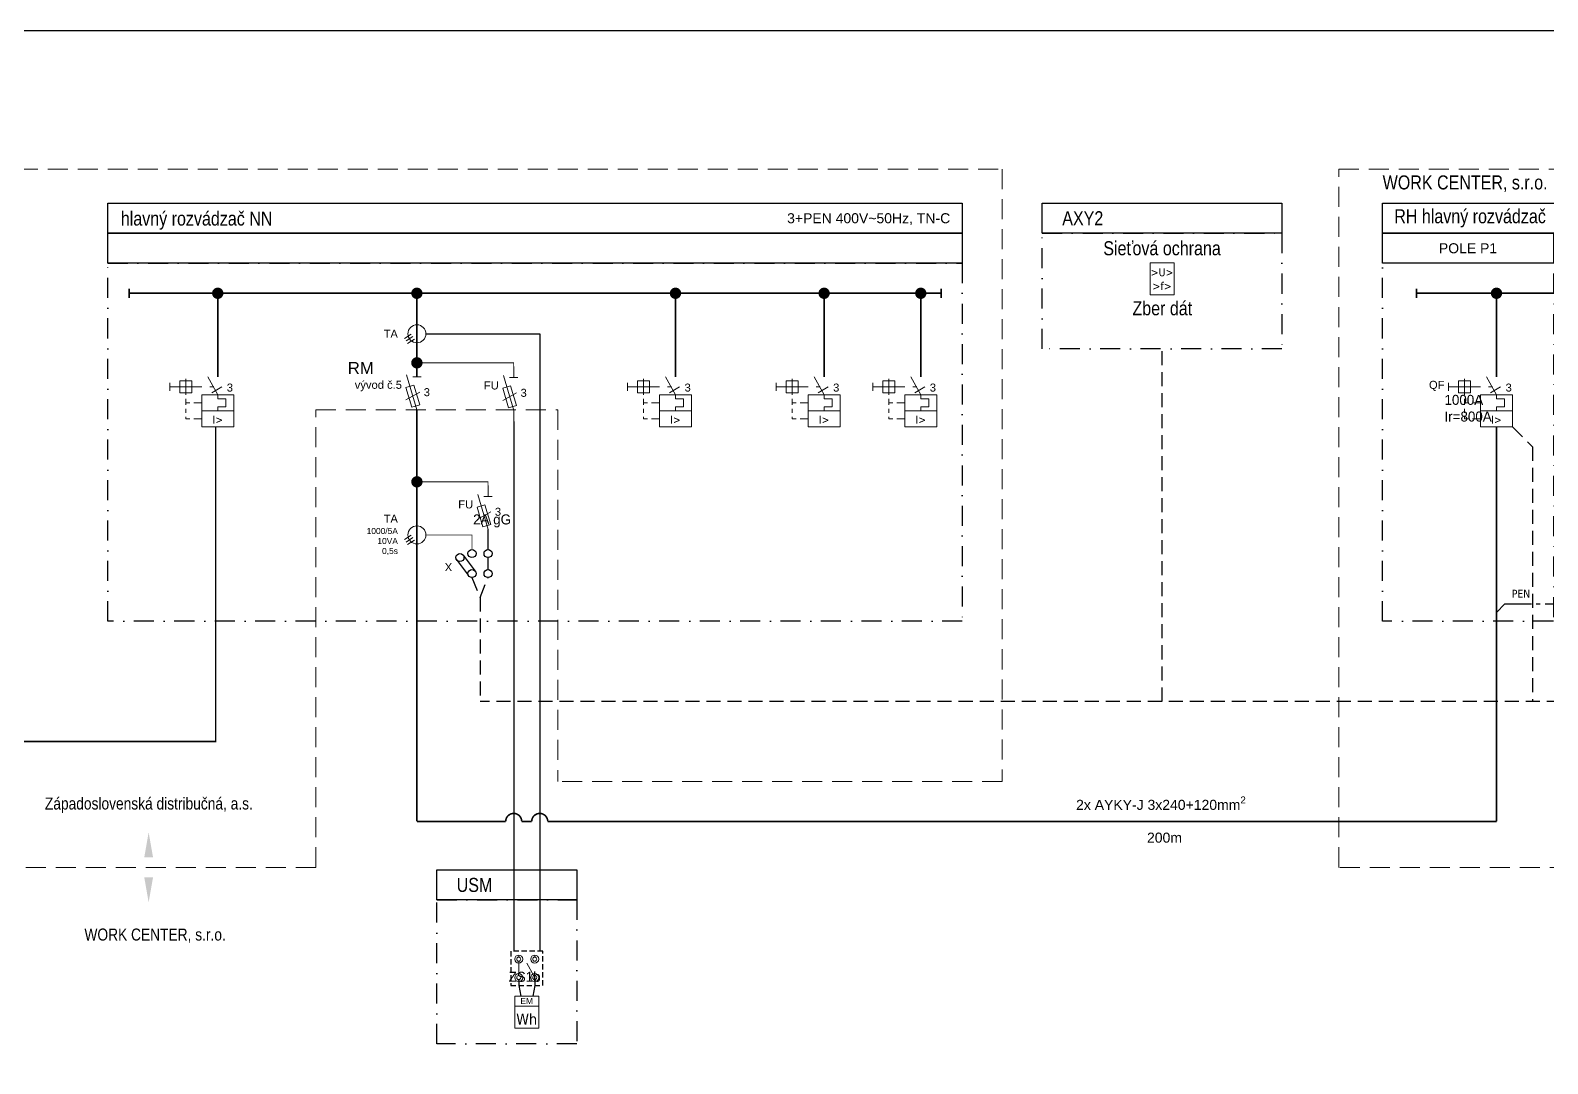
# Model space of a CAD drawing. Header units: millimetres. Extents: x -612 to 6794, y -5043 to 2163.
# Drawn here: x 1982.5 to 2361.7, y 38.4 to 296.6 of the extents above; entities that cross this region are included whole.
import ezdxf
from ezdxf.enums import TextEntityAlignment as Align

# ---------------------------------------------------------------- set-up
doc = ezdxf.new("R2018")
doc.units = ezdxf.units.MM
doc.header["$MEASUREMENT"] = 0
for name, pattern in [('EPL_DASH2', [1, 0.66, -0.34]), ('EPL_DASHLONGDOT', [1, 0.66, -0.12, 0.1, -0.12]), ('ČERCHOVANÁ', [1, 0.5, -0.25, 0, -0.25]), ('ČÁRKOVANÁ', [0.75, 0.5, -0.25])]:
    doc.linetypes.add(name, pattern=pattern)
for name, color, linetype in [('10kV', 34, 'Continuous'), ('22kV', 34, 'Continuous'), ('400V', 7, 'Continuous'), ('EV-Káble', 7, 'Continuous'), ('Kable', 7, 'Continuous'), ('LEGRAND', 7, 'Continuous'), ('Pístroj_OZN', 230, 'Continuous'), ('RS', 40, 'Continuous')]:
    doc.layers.add(name, color=color, linetype=linetype)
doc.layers.add('EPLAN100', color=7, linetype='Continuous', lineweight=50)
doc.layers.add('Prístroj', color=7, linetype='Continuous', lineweight=13)
doc.styles.get("Standard").update_dxf_attribs({"font": 'arial.ttf'})
doc.styles.add('styl2', font='ARIALN.TTF', dxfattribs={"width": 0.85})
doc.styles.add('Tahoma', font='tahoma.ttf')

# ---------------------------------------------------------------- blocks, each defined once
blk = doc.blocks.new('Výkonový istič')
at = {"layer": 'Prístroj', "color": 0, "ltscale": 4}
for p, q in [((0, -3.5), (0, 0)), ((-2.5, -3.5), (0, -8)), ((-12, -5), (-12, -7)), ((-12, -6), (-10.5, -6)), ((-10.5, -6), (-4, -6)), ((-8, -4), (-8, -8)), ((-2, -6), (-1, -6)), ((-1.5, -7.5), (1, -6)), ((-8, -9), (-8, -10)), ((-8, -10), (-7, -10)), ((-8, -10), (-8, -10.5)), ((-6, -10), (-4, -10)), ((-8, -11.5), (-8, -12.5)), ((-8, -13.5), (-8, -14)), ((-7, -14), (-8, -14)), ((-6, -14), (-4, -14))]:
    blk.add_line(p, q, dxfattribs=at)
for points in [[(-9.5, -7.5), (-6.5, -7.5), (-6.5, -4.5), (-9.5, -4.5)], [(-4, -12), (4, -12), (4, -8), (-4, -8)], [(-4, -16), (4, -16), (4, -12), (-4, -12)]]:
    blk.add_lwpolyline(points, close=True, dxfattribs=at)
blk.add_lwpolyline([(0, -8), (0, -9), (2, -9), (2, -11), (0, -11), (0, -12)], dxfattribs=at)
at = {"lineweight": 30, "flags": 104}
blk.add_attdef('POPIS', text='', height=1.8, dxfattribs=at).set_placement((-13, -5), align=Align.TOP_RIGHT)
at = {"color": 0}
blk.add_attdef('POCET_POLOV', (2.26309, -7.17774), '', height=2, dxfattribs=at)
at = {"layer": 'Prístroj', "color": 0, "style": 'Tahoma'}
blk.add_text('I>', height=1.9629, dxfattribs=at).set_placement((0, -14.19629), align=Align.MIDDLE_CENTER)
at = {"layer": 'Pístroj_OZN'}
blk.add_attdef('OZNACENIE', text='', height=2, dxfattribs=at).set_placement((-13, -3.5), align=Align.RIGHT)
blk = doc.blocks.new('VN MTP')
at = {"layer": '10kV', "color": 0, "lineweight": 13}
for p, q in [((-3.13, -1.15), (-1.46, -0.06)), ((-2.72, -1.78), (-1.05, -0.68)), ((-2.31, -2.41), (-0.64, -1.31))]:
    blk.add_line(p, q, dxfattribs=at)
blk.add_circle((0, 0), 2.25, dxfattribs=at)
blk = doc.blocks.new('Poistkový odpojovač')
at = {"layer": 'Prístroj', "color": 0, "linetype": 'Continuous', "ltscale": 4}
for p, q in [((0, 0), (0, -2.75)), ((-2.57, -2.23), (0, -10.97)), ((-1.03, -2.75), (1.03, -2.75)), ((-2.73, -8.51), (0.7, -6.57)), ((0, -10.97), (0, -13.72))]:
    blk.add_line(p, q, dxfattribs=at)
blk.add_lwpolyline([(-1.27, -10.31), (0.71, -9.73), (-0.76, -4.8), (-2.73, -5.38)], close=True, dxfattribs=at)
at = {"lineweight": 30, "flags": 104}
blk.add_attdef('POPIS', text='', height=1.8, dxfattribs=at).set_placement((-3.73, -7.23), align=Align.TOP_RIGHT)
at = {"color": 0}
blk.add_attdef('POCET_POLOV', text='', height=2, dxfattribs=at).set_placement((1.7, -6.57), align=Align.MIDDLE_LEFT)
at = {"layer": 'Pístroj_OZN'}
blk.add_attdef('OZNACENIE', text='', height=2, dxfattribs=at).set_placement((-3.73, -5.73), align=Align.RIGHT)
blk = doc.blocks.new('Elektromer')
at = {"layer": 'Prístroj', "color": 0, "linetype": 'Continuous', "ltscale": 4}
blk.add_line((-3, -3.5), (3, -3.5), dxfattribs=at)
blk.add_lwpolyline([(-3, -9), (3, -9), (3, -1), (-3, -1)], close=True, dxfattribs=at)
at = {"lineweight": 30, "flags": 104}
blk.add_attdef('POPIS', text='', height=1.8, dxfattribs=at).set_placement((-4, -5), align=Align.TOP_RIGHT)
at = {"layer": 'Prístroj', "style": 'Tahoma'}
blk.add_text('Wh', height=2.72625, dxfattribs=at).set_placement((0, -6.772625), align=Align.MIDDLE_CENTER)
at = {"layer": 'Pístroj_OZN'}
blk.add_attdef('OZNACENIE', text='', height=2, dxfattribs=at).set_placement((-4, -3.5), align=Align.RIGHT)
blk = doc.blocks.new('SS2')
at = {"layer": 'Prístroj', "color": 0, "ltscale": 4}
for p, q in [((0, 1), (0, 0.5)), ((0, -4.1), (0, -0.5)), ((0, -5.1), (0, -5.6))]:
    blk.add_line(p, q, dxfattribs=at)
at = {"layer": 'Prístroj', "color": 0}
for centre, radius in [((0, 0), 1), ((0, 0), 0.5), ((0, -4.6), 1), ((0, -4.6), 0.5)]:
    blk.add_circle(centre, radius, dxfattribs=at)
at = {"lineweight": 30, "flags": 104}
blk.add_attdef('POPIS', text='', height=1.8, dxfattribs=at).set_placement((-3.73, -2.93), align=Align.TOP_RIGHT)
at = {"layer": 'Pístroj_OZN'}
blk.add_attdef('OZNACENIE', text='', height=2, dxfattribs=at).set_placement((-3.73, -1.43), align=Align.RIGHT)
blk = doc.blocks.new('SS1')
at = {"layer": 'Prístroj', "color": 0, "ltscale": 4}
for p, q in [((0, 1), (0, 0.5)), ((-0.24, -4.16), (-2, -1)), ((0, -5.1), (0, -5.6))]:
    blk.add_line(p, q, dxfattribs=at)
at = {"layer": 'Prístroj', "color": 0}
for centre, radius in [((0, 0), 1), ((0, 0), 0.5), ((0, -4.6), 1), ((0, -4.6), 0.5)]:
    blk.add_circle(centre, radius, dxfattribs=at)
at = {"lineweight": 30, "flags": 104}
blk.add_attdef('POPIS', text='', height=1.8, dxfattribs=at).set_placement((-3.73, -2.93), align=Align.TOP_RIGHT)
blk.add_attdef('POCET_POLOV', text='', height=1.5).set_placement((1, -2.3), align=Align.MIDDLE_LEFT)
at = {"layer": 'Pístroj_OZN'}
blk.add_attdef('OZNACENIE', text='', height=2, dxfattribs=at).set_placement((-3.73, -1.43), align=Align.RIGHT)

msp = doc.modelspace()

# ---------------------------------------------------------------- linework, layer by layer
msp.add_lwpolyline([(1762.94, 296.6), (2972.08, 296.6), (2972.08, -195.72), (1762.94, -195.72)], close=True)
for points in [[(2081.32, 220.78), (2109.76, 220.78), (2109.76, 196.77)], [(2103.26, 198.89), (2103.26, 196.77)], [(2103.26, 196.77), (2103.3, 66.53)], [(2109.76, 196.77), (2109.76, 196.77), (2109.76, 66.54)], [(2104.51, 58.94), (2104.51, 57.94), (2105.01, 55.33)], [(2108.51, 58.94), (2108.51, 57.94), (2108.01, 55.33)]]:
    msp.add_lwpolyline(points)
at = {"layer": '10kV', "color": 0, "ltscale": 5}
for points in [[(2001.8, 253.41), (2215.35, 253.41), (2215.35, 245.91), (2001.8, 245.91)], [(2001.8, 245.91), (2215.35, 245.91), (2215.35, 238.41), (2001.8, 238.41)], [(2084.01, 86.84), (2119.01, 86.84), (2119.01, 79.34), (2084.01, 79.34)]]:
    msp.add_lwpolyline(points, close=True, dxfattribs=at)
at = {"layer": '10kV', "color": 0, "linetype": 'ČERCHOVANÁ', "ltscale": 10}
for points in [[(2320.36, 245.91), (2363.15, 245.91), (2363.15, 148.95), (2320.36, 148.95)], [(2001.8, 238.41), (2215.35, 238.41), (2215.35, 148.95), (2001.8, 148.95)], [(2084.01, 79.34), (2119.01, 79.34), (2119.01, 43.36), (2084.01, 43.36)]]:
    msp.add_lwpolyline(points, close=True, dxfattribs=at)
at = {"layer": '22kV', "color": 0, "linetype": 'ČERCHOVANÁ', "ltscale": 10}
msp.add_lwpolyline([(2235.35, 245.91), (2295.23, 245.91), (2295.23, 217.01), (2235.35, 217.01)], close=True, dxfattribs=at)
at = {"layer": '22kV', "color": 0, "linetype": 'EPL_DASH2', "ltscale": 2}
msp.add_lwpolyline([(2110.51, 66.54), (2102.51, 66.53), (2102.51, 57.94), (2110.51, 57.94)], close=True, dxfattribs=at)
at = {"layer": '22kV', "color": 251}
for points in [[(2010.94, 89.98), (2012.03, 96.23), (2013.13, 89.98), (2012.03, 96.23)], [(2010.94, 84.98), (2012.03, 78.73), (2013.13, 84.98), (2012.03, 78.73)]]:
    msp.add_solid(points, dxfattribs=at)
at = {"layer": '400V', "color": 230, "ltscale": 5}
msp.add_lwpolyline([(2235.35, 253.41), (2295.23, 253.41), (2295.23, 245.91), (2235.35, 245.91)], close=True, dxfattribs=at)
at = {"layer": '400V', "ltscale": 5}
for points in [[(2320.36, 253.41), (2448.72, 253.41), (2448.72, 245.91), (2320.36, 245.91)], [(2320.36, 245.91), (2363.15, 245.91), (2363.15, 238.41), (2320.36, 238.41)]]:
    msp.add_lwpolyline(points, close=True, dxfattribs=at)
at = {"layer": '400V', "flags": 128}
for points, const_width in [([(2007.17, 229.74), (2007.17, 232.08), (2007.17, 232.08)], 0.4), ([(2210.11, 229.74), (2210.11, 232.08), (2210.11, 232.08)], 0.4), ([(2328.86, 229.74), (2328.86, 232.08), (2328.86, 232.08)], 0.4), ([(2007.17, 230.91), (2210.11, 230.91)], 0.4), ([(2029.3, 210.03), (2029.3, 230.91)], 0.4), ([(2079.07, 210.03), (2079.07, 230.91)], 0.4), ([(2143.69, 210.03), (2143.69, 230.91)], 0.4), ([(2445.51, 230.91), (2328.86, 230.91)], 0.4), ([(2348.87, 210.03), (2348.87, 230.91)], 0.4), ([(2079.07, 213.53), (2103.26, 213.53), (2103.26, 209.86)], 0.2), ([(2079.07, 98.95), (2079.07, 201.8), (2079.07, 201.8)], 0.4), ([(1996.85, 118.95), (2028.78, 118.95), (2028.78, 197.53)], 0.4), ([(2348.87, 98.95), (2348.87, 98.95), (2348.87, 197.53)], 0.4), ([(2079.07, 183.81), (2096.84, 183.81), (2096.84, 180.14)], 0.2), ([(2081.32, 170.54), (2092.84, 170.54), (2092.84, 166.88)], 0.2), ([(1971.48, 118.95), (2028.78, 118.95), (2028.78, 118.95)], 0.4), ([(2079.07, 98.95), (2101.26, 98.95), (2101.26, 98.95)], 0.4), ([(2105.26, 98.95), (2107.76, 98.95), (2107.76, 98.95)], 0.4), ([(2348.87, 98.95), (2111.76, 98.95), (2111.76, 98.95)], 0.4)]:
    msp.add_lwpolyline(points, dxfattribs=dict(at, const_width=const_width))
at = {"layer": '400V', "const_width": 1.29}
for points in [[(2030.07, 230.91, 1), (2028.53, 230.91, 1), (2030.07, 230.91, 0.272597)], [(2079.84, 230.91, 1), (2078.3, 230.91, 1), (2079.84, 230.91, 0.272597)], [(2144.46, 230.91, 1), (2142.92, 230.91, 1), (2144.46, 230.91, 0.272597)], [(2349.64, 230.91, 1), (2348.1, 230.91, 1), (2349.64, 230.91, 0.272597)], [(2349.64, 230.91, 1), (2348.1, 230.91, 1), (2349.64, 230.91, 0.272597)], [(2079.84, 213.53, 1), (2078.3, 213.53, 1), (2079.84, 213.53, 0.272597)], [(2079.84, 183.81, 1), (2078.3, 183.81, 1), (2079.84, 183.81, 0.272597)]]:
    msp.add_lwpolyline(points, format="xyb", dxfattribs=at)
at = {"layer": '400V', "color": 252, "const_width": 1.29}
for points in [[(2181.6, 230.91, 1), (2180.06, 230.91, 1), (2181.6, 230.91, 0.272597)], [(2205.76, 230.91, 1), (2204.22, 230.91, 1), (2205.76, 230.91, 0.272597)]]:
    msp.add_lwpolyline(points, format="xyb", dxfattribs=at)
at = {"layer": '400V', "color": 252, "const_width": 0.4, "flags": 128}
for points in [[(2180.83, 210.03), (2180.83, 230.91)], [(2204.99, 210.03), (2204.99, 230.91)]]:
    msp.add_lwpolyline(points, dxfattribs=at)
at = {"layer": '400V', "const_width": 0.4, "flags": 128}
for points in [[(2101.26, 98.95, -1), (2105.26, 98.95)], [(2101.26, 98.95, -1), (2105.26, 98.95)], [(2107.76, 98.95, -1), (2111.76, 98.95)]]:
    msp.add_lwpolyline(points, format="xyb", dxfattribs=at)
at = {"layer": 'EPLAN100', "color": 94, "linetype": 'EPL_DASHLONGDOT', "lineweight": 30, "ltscale": 10, "true_color": 0x00a800}
msp.add_lwpolyline([(2348.87, 151.16), (2350.99, 153.28), (2439.15, 153.28)], dxfattribs=at)
at = {"layer": 'EV-Káble'}
msp.add_line((2096.84, 166.88), (2096.84, 171.91), dxfattribs=at)
at = {"layer": 'EV-Káble', "color": 230}
msp.add_line((2096.84, 161.88), (2096.84, 164.88), dxfattribs=at)
at = {"layer": 'LEGRAND', "color": 230}
for p, q in [((2088.89, 164.48), (2091.89, 160.48)), ((2090.64, 165.48), (2093.64, 161.48))]:
    msp.add_line(p, q, dxfattribs=at)
for centre in [(2092.84, 165.88), (2096.84, 165.88), (2089.84, 164.88), (2092.84, 160.88), (2096.84, 160.88)]:
    msp.add_circle(centre, 1, dxfattribs=at)
at = {"layer": 'Prístroj', "color": 253, "linetype": 'ČÁRKOVANÁ', "ltscale": 10}
for points in [[(2053.82, 87.48), (1881.8, 87.48), (1881.8, 261.95), (2225.35, 261.95), (2225.35, 108.95), (2114.32, 108.95), (2114.32, 108.95)], [(2053.82, 87.48), (2053.82, 201.8), (2114.32, 201.8), (2114.32, 108.95)]]:
    msp.add_lwpolyline(points, dxfattribs=at)
msp.add_lwpolyline([(2309.45, 261.95), (2884.72, 261.95), (2884.72, 97.49), (2884.72, 97.49), (2884.72, 97.49), (2884.72, 97.49), (2884.72, 87.48), (2309.45, 87.48)], close=True, dxfattribs=at)
at = {"layer": 'Prístroj', "color": 0, "linetype": 'Continuous', "ltscale": 4}
msp.add_lwpolyline([(2262.29, 230.49), (2268.29, 230.49), (2268.29, 238.49), (2262.29, 238.49)], close=True, dxfattribs=at)
at = {"layer": 'RS', "linetype": 'ČÁRKOVANÁ', "ltscale": 7}
for points in [[(2265.29, 128.95), (2265.29, 217.01)], [(2352.87, 197.53), (2357.87, 192.53), (2357.87, 128.95)], [(2092.84, 159.88), (2094.84, 154.88), (2096.84, 159.88)], [(2094.84, 154.88), (2094.84, 128.95)], [(2517.21, 128.95), (2094.84, 128.95), (2094.84, 128.95)]]:
    msp.add_lwpolyline(points, dxfattribs=at)

# ---------------------------------------------------------------- block references
ref = msp.add_blockref('SS2', (2104.51, 64.54))
lines = msp.add_mtext('ZS1b', dxfattribs={"color": 0, "insert": (2102.01, 61.38), "char_height": 2.5, "attachment_point": 1})
ref.add_attrib('POPIS', '', (2102.01, 61.38), dxfattribs={"flags": 104}).embed_mtext(lines)
at = {"layer": '22kV', "color": 0, "lineweight": -3}
msp.add_blockref('VN MTP', (2079.07, 220.78), dxfattribs=at)
at = {"layer": '22kV', "color": 230, "lineweight": -3}
msp.add_blockref('VN MTP', (2079.07, 170.54), dxfattribs=at)
at = {"layer": 'EV-Káble', "color": 0, "lineweight": 30}
msp.add_blockref('SS1', (2108.51, 64.54), dxfattribs=at)
at = {"layer": 'Prístroj'}
ref = msp.add_blockref('Výkonový istič', (2029.3, 213.53), dxfattribs=at)
ref.add_attrib('POCET_POLOV', '3', (2031.56, 206.35), dxfattribs={"layer": '0', "height": 2})
ref = msp.add_blockref('Poistkový odpojovač', (2079.07, 212.77), dxfattribs=at)
ref.add_attrib('POCET_POLOV', '3', dxfattribs={"layer": '0', "color": 0, "height": 2}).set_placement((2080.78, 206.2), align=Align.MIDDLE_LEFT)
ref.add_attrib('OZNACENIE', 'vývod č.5', dxfattribs={"layer": 'Pístroj_OZN', "color": 0, "height": 2}).set_placement((2075.34, 207.04), align=Align.RIGHT)
ref = msp.add_blockref('Poistkový odpojovač', (2103.26, 212.61), dxfattribs=at)
ref.add_attrib('POCET_POLOV', '3', dxfattribs={"layer": '0', "color": 0, "height": 2}).set_placement((2104.97, 206.04), align=Align.MIDDLE_LEFT)
ref.add_attrib('OZNACENIE', 'FU', dxfattribs={"layer": 'Pístroj_OZN', "color": 0, "height": 2}).set_placement((2099.53, 206.88), align=Align.RIGHT)
at = {"layer": 'Prístroj', "color": 252}
ref = msp.add_blockref('Výkonový istič', (2143.69, 213.53), dxfattribs=at)
ref.add_attrib('POCET_POLOV', '3', (2145.96, 206.35), dxfattribs={"layer": '0', "height": 2})
ref = msp.add_blockref('Výkonový istič', (2180.83, 213.53), dxfattribs=at)
ref.add_attrib('POCET_POLOV', '3', (2183.09, 206.35), dxfattribs={"layer": '0', "color": 252, "height": 2})
ref = msp.add_blockref('Výkonový istič', (2204.99, 213.53), dxfattribs=at)
ref.add_attrib('POCET_POLOV', '3', (2207.25, 206.35), dxfattribs={"layer": '0', "color": 252, "height": 2})
at = {"layer": 'Prístroj'}
ref = msp.add_blockref('Výkonový istič', (2348.87, 213.53), dxfattribs=at)
ref.add_attrib('POCET_POLOV', '3', (2351.14, 206.35), dxfattribs={"layer": '0', "height": 2})
ref.add_attrib('OZNACENIE', 'QF', dxfattribs={"layer": 'Pístroj_OZN', "color": 0, "height": 2}).set_placement((2335.87, 207.03), align=Align.RIGHT)
lines = msp.add_mtext('1000A\\PIr=800A', dxfattribs={"layer": '0', "insert": (2335.87, 205.53), "char_height": 2.5, "attachment_point": 1})
ref.add_attrib('POPIS', '', (2335.87, 205.53), dxfattribs={"flags": 104}).embed_mtext(lines)
at = {"layer": 'Prístroj', "color": 230}
ref = msp.add_blockref('Poistkový odpojovač', (2096.84, 182.89), dxfattribs=at)
ref.add_attrib('POCET_POLOV', '3', dxfattribs={"layer": '0', "color": 0, "height": 2}).set_placement((2098.55, 176.32), align=Align.MIDDLE_LEFT)
ref.add_attrib('OZNACENIE', 'FU', dxfattribs={"layer": 'Pístroj_OZN', "height": 2}).set_placement((2093.12, 177.16), align=Align.RIGHT)
lines = msp.add_mtext('2A gG', dxfattribs={"layer": '0', "insert": (2093.12, 175.66), "char_height": 2.5, "attachment_point": 1})
ref.add_attrib('POPIS', '', (2093.12, 175.66), dxfattribs={"flags": 104}).embed_mtext(lines)
at = {"layer": 'Prístroj'}
ref = msp.add_blockref('Elektromer', (2106.51, 56.33), dxfattribs=at)
ref.add_attrib('OZNACENIE', 'EM', dxfattribs={"layer": 'Pístroj_OZN', "height": 1.5}).set_placement((2106.51, 54.06), align=Align.MIDDLE_CENTER)

# ---------------------------------------------------------------- texts
at = {"layer": '22kV', "color": 0, "style": 'styl2'}
for s, p in [('WORK CENTER, s.r.o.', (2320.42, 258.61)), ('hlavný rozvádzač NN', (2005.08, 249.58)), ('RH hlavný rozvádzač', (2323.32, 250.16)), ('USM', (2089.01, 83.09))]:
    msp.add_text(s, height=3.5, dxfattribs=at).set_placement(p, align=Align.MIDDLE_LEFT)
at = {"layer": '22kV', "color": 230, "style": 'styl2'}
msp.add_text('AXY2', height=3.5, dxfattribs=at).set_placement((2240.35, 249.66), align=Align.MIDDLE_LEFT)
at = {"layer": '22kV', "color": 0}
msp.add_text('POLE P1', height=2.5, dxfattribs=at).set_placement((2341.75, 242.16), align=Align.MIDDLE_CENTER)
at = {"layer": '22kV', "linetype": 'Continuous', "char_height": 1.5, "width": 7.6586, "attachment_point": 6}
for s, insert in [('\\pxqr;{\\H1.33333x;\\C0;TA}', (2074.32, 220.78)), ('\\pxqr;{\\H1.33333x;\\C230;X}', (2087.89, 162.48))]:
    msp.add_mtext(s, dxfattribs=dict(at, insert=insert))
at = {"layer": '22kV', "color": 230, "linetype": 'Continuous', "insert": (2074.32, 170.54), "char_height": 1.5, "width": 7.6586, "attachment_point": 6}
msp.add_mtext('{\\H1.33333x;TA\\P\\H0.75x;\\C0;1000/5A\\P\\pxqr;10VA\\P0,5s}', dxfattribs=at)
at = {"layer": '400V', "color": 251, "lineweight": 13}
msp.add_text('3+PEN 400V~50Hz, TN-C', height=2.5, dxfattribs=at).set_placement((2212.35, 249.66), align=Align.MIDDLE_RIGHT)
at = {"layer": '400V', "style": 'styl2'}
for s, p in [('Sieťová ochrana', (2265.29, 242.16)), ('Zber dát', (2265.35, 227.16))]:
    msp.add_text(s, height=3.5, dxfattribs=at).set_placement(p, align=Align.MIDDLE_CENTER)
at = {"layer": '400V', "color": 251, "style": 'styl2'}
msp.add_text('Západoslovenská distribučná, a.s.', height=3, dxfattribs=at).set_placement((2038.07, 103.43), align=Align.MIDDLE_RIGHT)
msp.add_text('WORK CENTER, s.r.o.', height=3, dxfattribs=at).set_placement((1995.99, 70.69), align=Align.MIDDLE_LEFT)
at = {"layer": '400V', "linetype": 'Continuous', "insert": (2061.79, 212.24), "char_height": 3, "width": 13.7015, "attachment_point": 4}
msp.add_mtext('\\pxql;{\\C1;RM}', dxfattribs=at)
at = {"layer": 'EPLAN100', "color": 94, "linetype": 'EPL_DASHLONGDOT', "lineweight": 30, "ltscale": 5, "true_color": 0x00a800, "style": 'Tahoma'}
msp.add_text('PEN', height=1.963, dxfattribs=at).set_placement((2354.99, 154.28), align=Align.BOTTOM_CENTER)
at = {"layer": 'Kable', "color": 230, "linetype": 'Continuous', "char_height": 2.5, "width": 45.6568, "attachment_point": 8}
for s, insert in [('\\A1;\\pxqc;{\\C256;2x AYKY-J 3x240+120mm\\H0.7x;\\S2^ ;}', (2265.01, 101.81)), ('\\A1;{\\C256;200m}', (2265.9, 93.62))]:
    msp.add_mtext(s, dxfattribs=dict(at, insert=insert))
at = {"layer": 'Prístroj', "style": 'Tahoma'}
for s, p in [('>U>', (2265.29, 236.16)), ('>f>', (2265.29, 232.72))]:
    msp.add_text(s, height=2, dxfattribs=at).set_placement(p, align=Align.MIDDLE_CENTER)

doc.saveas('drawing.dxf')
